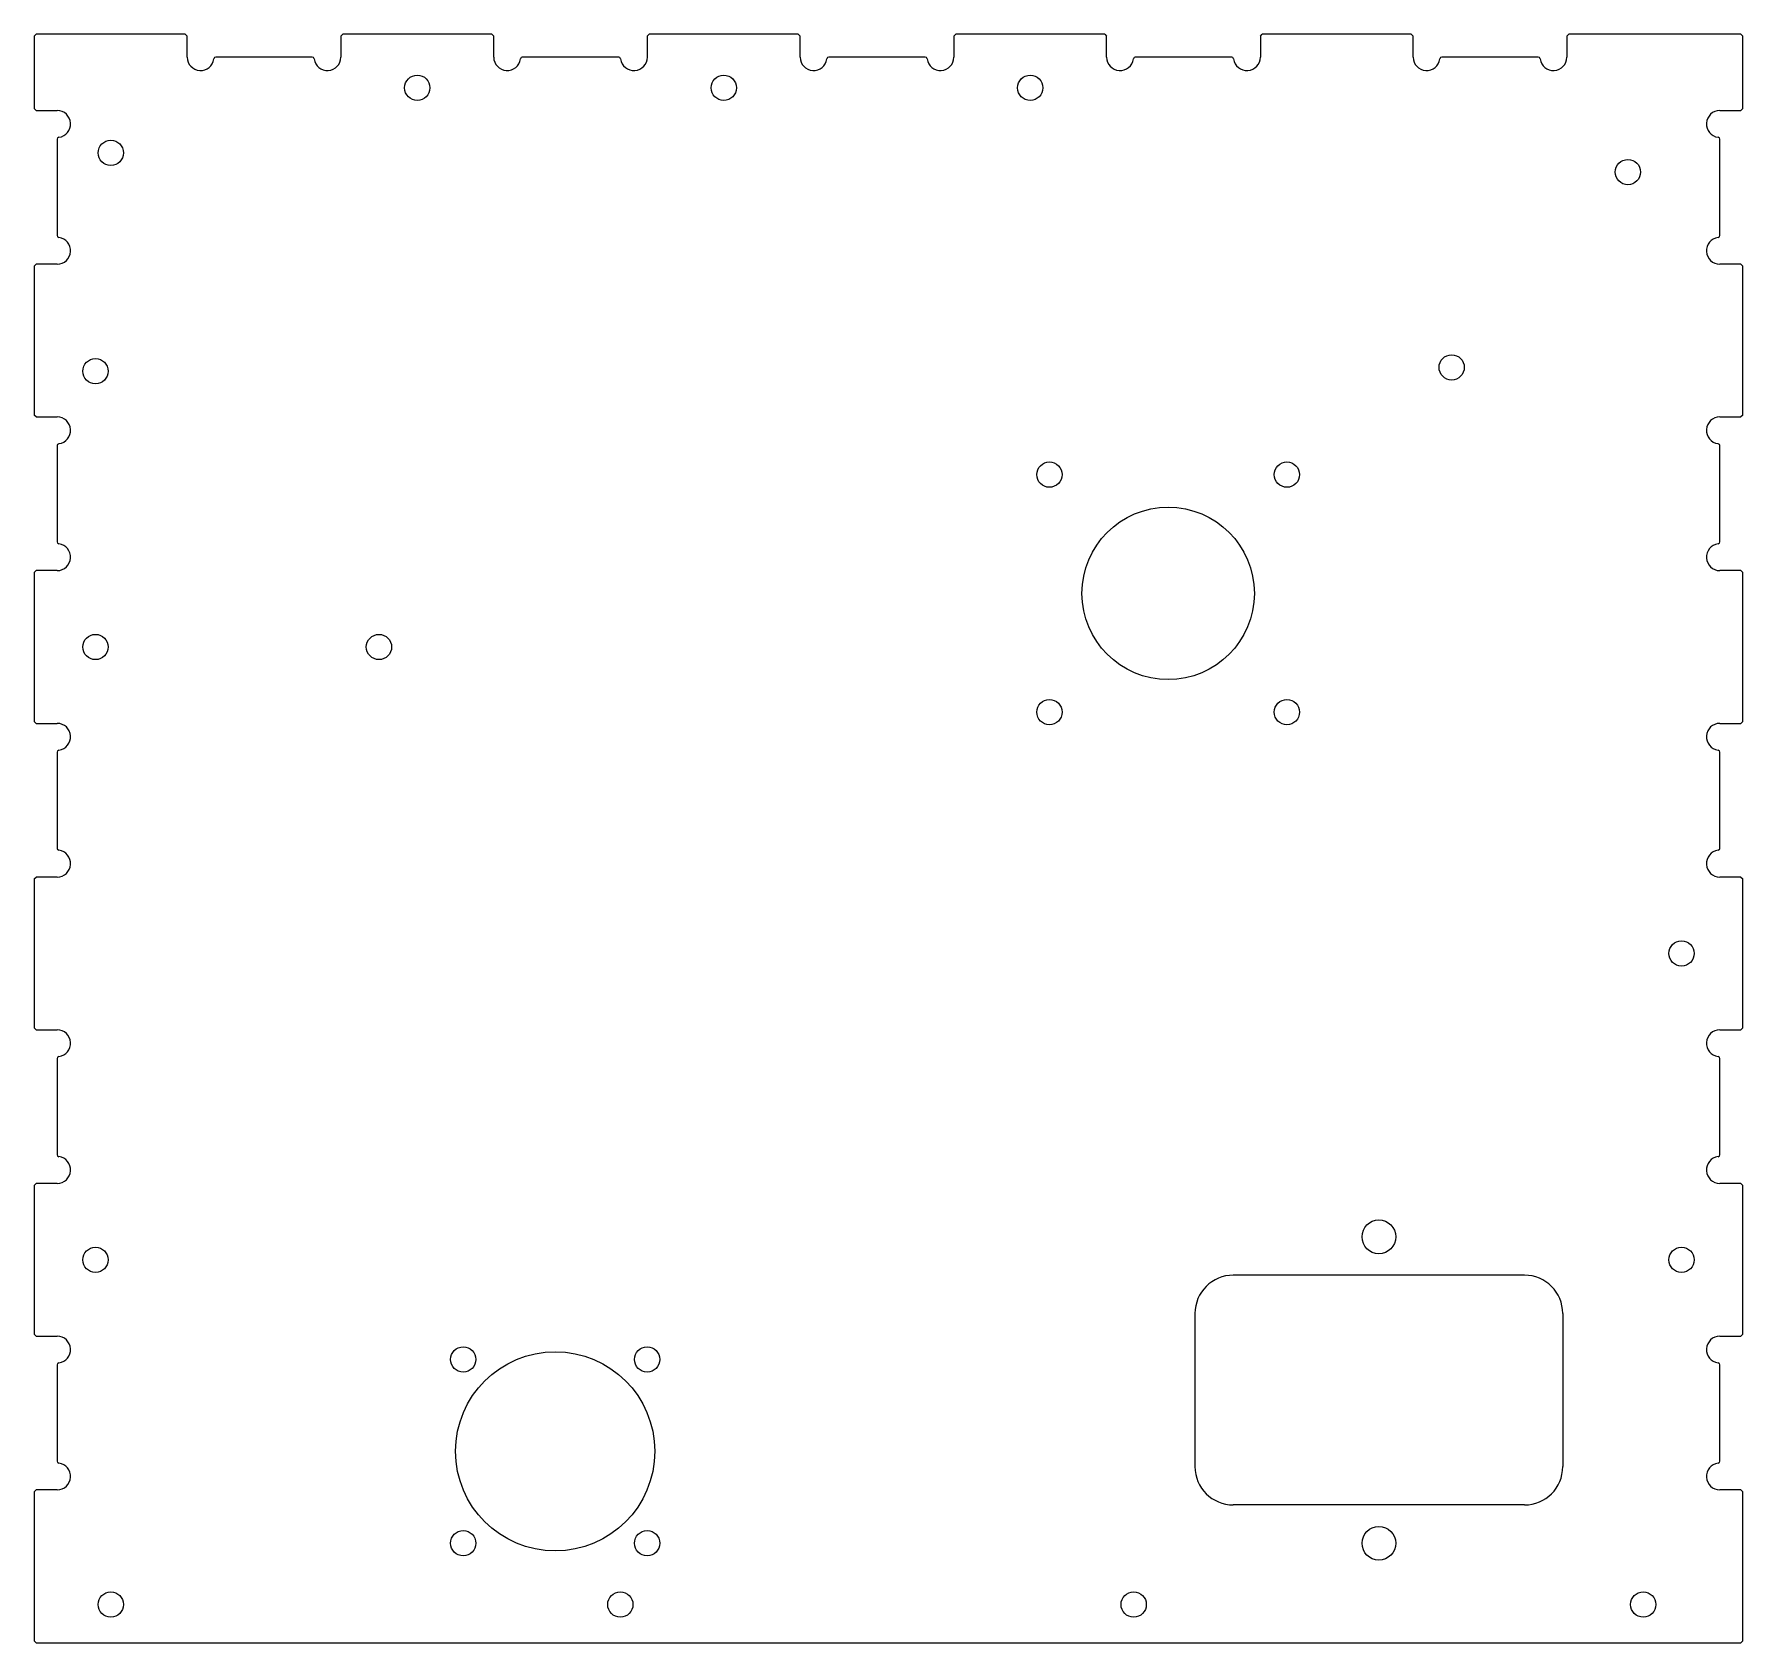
# Model space of a CAD drawing. Header units: millimetres. Extents: x 0 to 223, y 0 to 210.
import ezdxf

# ---------------------------------------------------------------- set-up
doc = ezdxf.new("R2010")
doc.units = ezdxf.units.MM

msp = doc.modelspace()

# ---------------------------------------------------------------- linework, layer by layer
for p, q in [((0, 209.75), (0.25, 210)), ((0, 209.75), (0, 200.28)), ((19.72, 210), (0.25, 210)), ((19.72, 210), (19.97, 209.75)), ((19.97, 207), (19.97, 209.75)), ((40.03, 209.75), (40.28, 210)), ((40.03, 209.75), (40.03, 207)), ((59.72, 210), (40.28, 210)), ((59.72, 210), (59.97, 209.75)), ((59.97, 207), (59.97, 209.75)), ((80.02, 209.75), (80.27, 210)), ((80.02, 209.75), (80.02, 207)), ((99.72, 210), (80.27, 210)), ((99.72, 210), (99.97, 209.75)), ((99.97, 207), (99.97, 209.75)), ((120.03, 209.75), (120.28, 210)), ((120.03, 209.75), (120.03, 207)), ((139.72, 210), (120.28, 210)), ((139.72, 210), (139.97, 209.75)), ((139.97, 207), (139.97, 209.75)), ((160.03, 209.75), (160.28, 210)), ((160.03, 209.75), (160.03, 207)), ((179.72, 210), (160.28, 210)), ((179.72, 210), (179.97, 209.75)), ((179.97, 207), (179.97, 209.75)), ((200.03, 209.75), (200.28, 210)), ((200.03, 209.75), (200.03, 207)), ((222.75, 210), (200.28, 210)), ((222.75, 210), (223, 209.75)), ((223, 200.28), (223, 209.75)), ((36.29, 207), (23.71, 207)), ((76.29, 207), (63.71, 207)), ((116.29, 207), (103.71, 207)), ((156.29, 207), (143.71, 207)), ((196.29, 207), (183.71, 207)), ((0.25, 200.03), (0, 200.28)), ((0.25, 200.03), (3, 200.03)), ((220, 200.03), (222.75, 200.03)), ((223, 200.28), (222.75, 200.03)), ((3, 196.29), (3, 183.71)), ((220, 183.71), (220, 196.29)), ((0, 179.72), (0.25, 179.97)), ((0, 179.72), (0, 160.28)), ((3, 179.97), (0.25, 179.97)), ((222.75, 179.97), (220, 179.97)), ((222.75, 179.97), (223, 179.72)), ((223, 160.28), (223, 179.72)), ((0.25, 160.03), (0, 160.28)), ((0.25, 160.03), (3, 160.03)), ((220, 160.03), (222.75, 160.03)), ((223, 160.28), (222.75, 160.03)), ((3, 156.29), (3, 143.71)), ((220, 143.71), (220, 156.29)), ((0, 139.72), (0.25, 139.97)), ((0, 139.72), (0, 120.28)), ((3, 139.97), (0.25, 139.97)), ((222.75, 139.97), (220, 139.97)), ((222.75, 139.97), (223, 139.72)), ((223, 120.28), (223, 139.72)), ((0.25, 120.03), (0, 120.28)), ((0.25, 120.03), (3, 120.03)), ((220, 120.03), (222.75, 120.03)), ((223, 120.28), (222.75, 120.03)), ((3, 116.29), (3, 103.71)), ((220, 103.71), (220, 116.29)), ((0, 99.72), (0.25, 99.97)), ((0, 99.72), (0, 80.27)), ((3, 99.97), (0.25, 99.97)), ((222.75, 99.97), (220, 99.97)), ((222.75, 99.97), (223, 99.72)), ((223, 80.27), (223, 99.72)), ((0.25, 80.02), (0, 80.27)), ((0.25, 80.02), (3, 80.02)), ((220, 80.02), (222.75, 80.02)), ((223, 80.27), (222.75, 80.02)), ((3, 76.29), (3, 63.71)), ((220, 63.71), (220, 76.29)), ((0, 59.72), (0.25, 59.97)), ((0, 59.72), (0, 40.28)), ((3, 59.97), (0.25, 59.97)), ((222.75, 59.97), (220, 59.97)), ((222.75, 59.97), (223, 59.72)), ((223, 40.28), (223, 59.72)), ((194.5, 48), (156.5, 48)), ((151.5, 43), (151.5, 23)), ((199.5, 43), (199.5, 23)), ((0.25, 40.03), (0, 40.28)), ((223, 40.28), (222.75, 40.03)), ((0.25, 40.03), (3, 40.03)), ((220, 40.03), (222.75, 40.03)), ((3, 36.29), (3, 23.71)), ((220, 23.71), (220, 36.29)), ((0, 19.72), (0.25, 19.97)), ((0, 19.72), (0, 0.25)), ((3, 19.97), (0.25, 19.97)), ((194.5, 18), (156.5, 18)), ((222.75, 19.97), (220, 19.97)), ((223, 19.72), (222.75, 19.97)), ((223, 0.25), (223, 19.72)), ((0.25, 0), (0, 0.25)), ((0.25, 0), (222.75, 0)), ((222.75, 0), (223, 0.25))]:
    msp.add_line(p, q)
for centre, radius in [((50, 203), 1.65), ((90, 203), 1.65), ((130, 203), 1.65), ((10, 194.5), 1.65), ((208, 192), 1.65), ((8, 166), 1.65), ((185, 166.5), 1.65), ((132.5, 152.5), 1.65), ((163.5, 152.5), 1.65), ((148, 137), 11.25), ((8, 130), 1.65), ((45, 130), 1.65), ((132.5, 121.5), 1.65), ((163.5, 121.5), 1.65), ((215, 90), 1.65), ((175.5, 53), 2.2), ((8, 50), 1.65), ((215, 50), 1.65), ((56, 37), 1.65), ((68, 25), 13), ((80, 37), 1.65), ((56, 13), 1.65), ((80, 13), 1.65), ((175.5, 13), 2.2), ((10, 5), 1.65), ((76.5, 5), 1.65), ((143.5, 5), 1.65), ((210, 5), 1.65)]:
    msp.add_circle(centre, radius)
for centre, radius, start, end in [((21.72, 207), 1.75, 180, 352.8192), ((23.71, 206.75), 0.25, 90, 172.8192), ((36.29, 206.75), 0.25, 7.1808, 90), ((38.28, 207), 1.75, 187.1808, 360), ((61.73, 207), 1.75, 180, 352.8192), ((63.71, 206.75), 0.25, 90, 172.8192), ((76.29, 206.75), 0.25, 7.1808, 90), ((78.28, 207), 1.75, 187.1808, 360), ((101.72, 207), 1.75, 180, 352.8192), ((103.71, 206.75), 0.25, 90, 172.8192), ((116.29, 206.75), 0.25, 7.1808, 90), ((118.28, 207), 1.75, 187.1808, 360), ((141.72, 207), 1.75, 180, 352.8192), ((143.71, 206.75), 0.25, 90, 172.8192), ((156.29, 206.75), 0.25, 7.1808, 90), ((158.28, 207), 1.75, 187.1808, 360), ((181.72, 207), 1.75, 180, 352.8192), ((183.71, 206.75), 0.25, 90, 172.8192), ((196.29, 206.75), 0.25, 7.1808, 90), ((198.28, 207), 1.75, 187.1808, 360), ((3, 198.28), 1.75, 277.1808, 450), ((220, 198.28), 1.75, 90, 262.8192), ((3.25, 196.29), 0.25, 97.1808, 180), ((219.75, 196.29), 0.25, 0, 82.8192), ((3.25, 183.71), 0.25, 180, 262.8192), ((3, 181.72), 1.75, 270, 442.8192), ((220, 181.72), 1.75, 97.1808, 270), ((219.75, 183.71), 0.25, -82.8192, 0), ((3, 158.28), 1.75, 277.1808, 450), ((220, 158.28), 1.75, 90, 262.8192), ((3.25, 156.29), 0.25, 97.1808, 180), ((219.75, 156.29), 0.25, 0, 82.8192), ((3.25, 143.71), 0.25, 180, 262.8192), ((3, 141.72), 1.75, 270, 442.8192), ((220, 141.72), 1.75, 97.1808, 270), ((219.75, 143.71), 0.25, -82.8192, 0), ((3, 118.28), 1.75, 277.1808, 450), ((220, 118.28), 1.75, 90, 262.8192), ((3.25, 116.29), 0.25, 97.1808, 180), ((219.75, 116.29), 0.25, 0, 82.8192), ((3.25, 103.71), 0.25, 180, 262.8192), ((3, 101.72), 1.75, 270, 442.8192), ((220, 101.72), 1.75, 97.1808, 270), ((219.75, 103.71), 0.25, -82.8192, 0), ((3, 78.28), 1.75, 277.1808, 450), ((220, 78.28), 1.75, 90, 262.8192), ((3.25, 76.29), 0.25, 97.1808, 180), ((219.75, 76.29), 0.25, 0, 82.8192), ((3.25, 63.71), 0.25, 180, 262.8192), ((3, 61.73), 1.75, 270, 442.8192), ((220, 61.73), 1.75, 97.1808, 270), ((219.75, 63.71), 0.25, -82.8192, 0), ((156.5, 43), 5, 90, 180), ((194.5, 43), 5, 0, 90), ((3, 38.28), 1.75, 277.1808, 450), ((220, 38.28), 1.75, 90, 262.8192), ((3.25, 36.29), 0.25, 97.1808, 180), ((219.75, 36.29), 0.25, 0, 82.8192), ((3.25, 23.71), 0.25, 180, 262.8192), ((3, 21.72), 1.75, 270, 442.8192), ((156.5, 23), 5, 180, 270), ((194.5, 23), 5, 270, 360), ((220, 21.72), 1.75, 97.1808, 270), ((219.75, 23.71), 0.25, -82.8192, 0)]:
    msp.add_arc(centre, radius, start, end)

doc.saveas('drawing.dxf')
